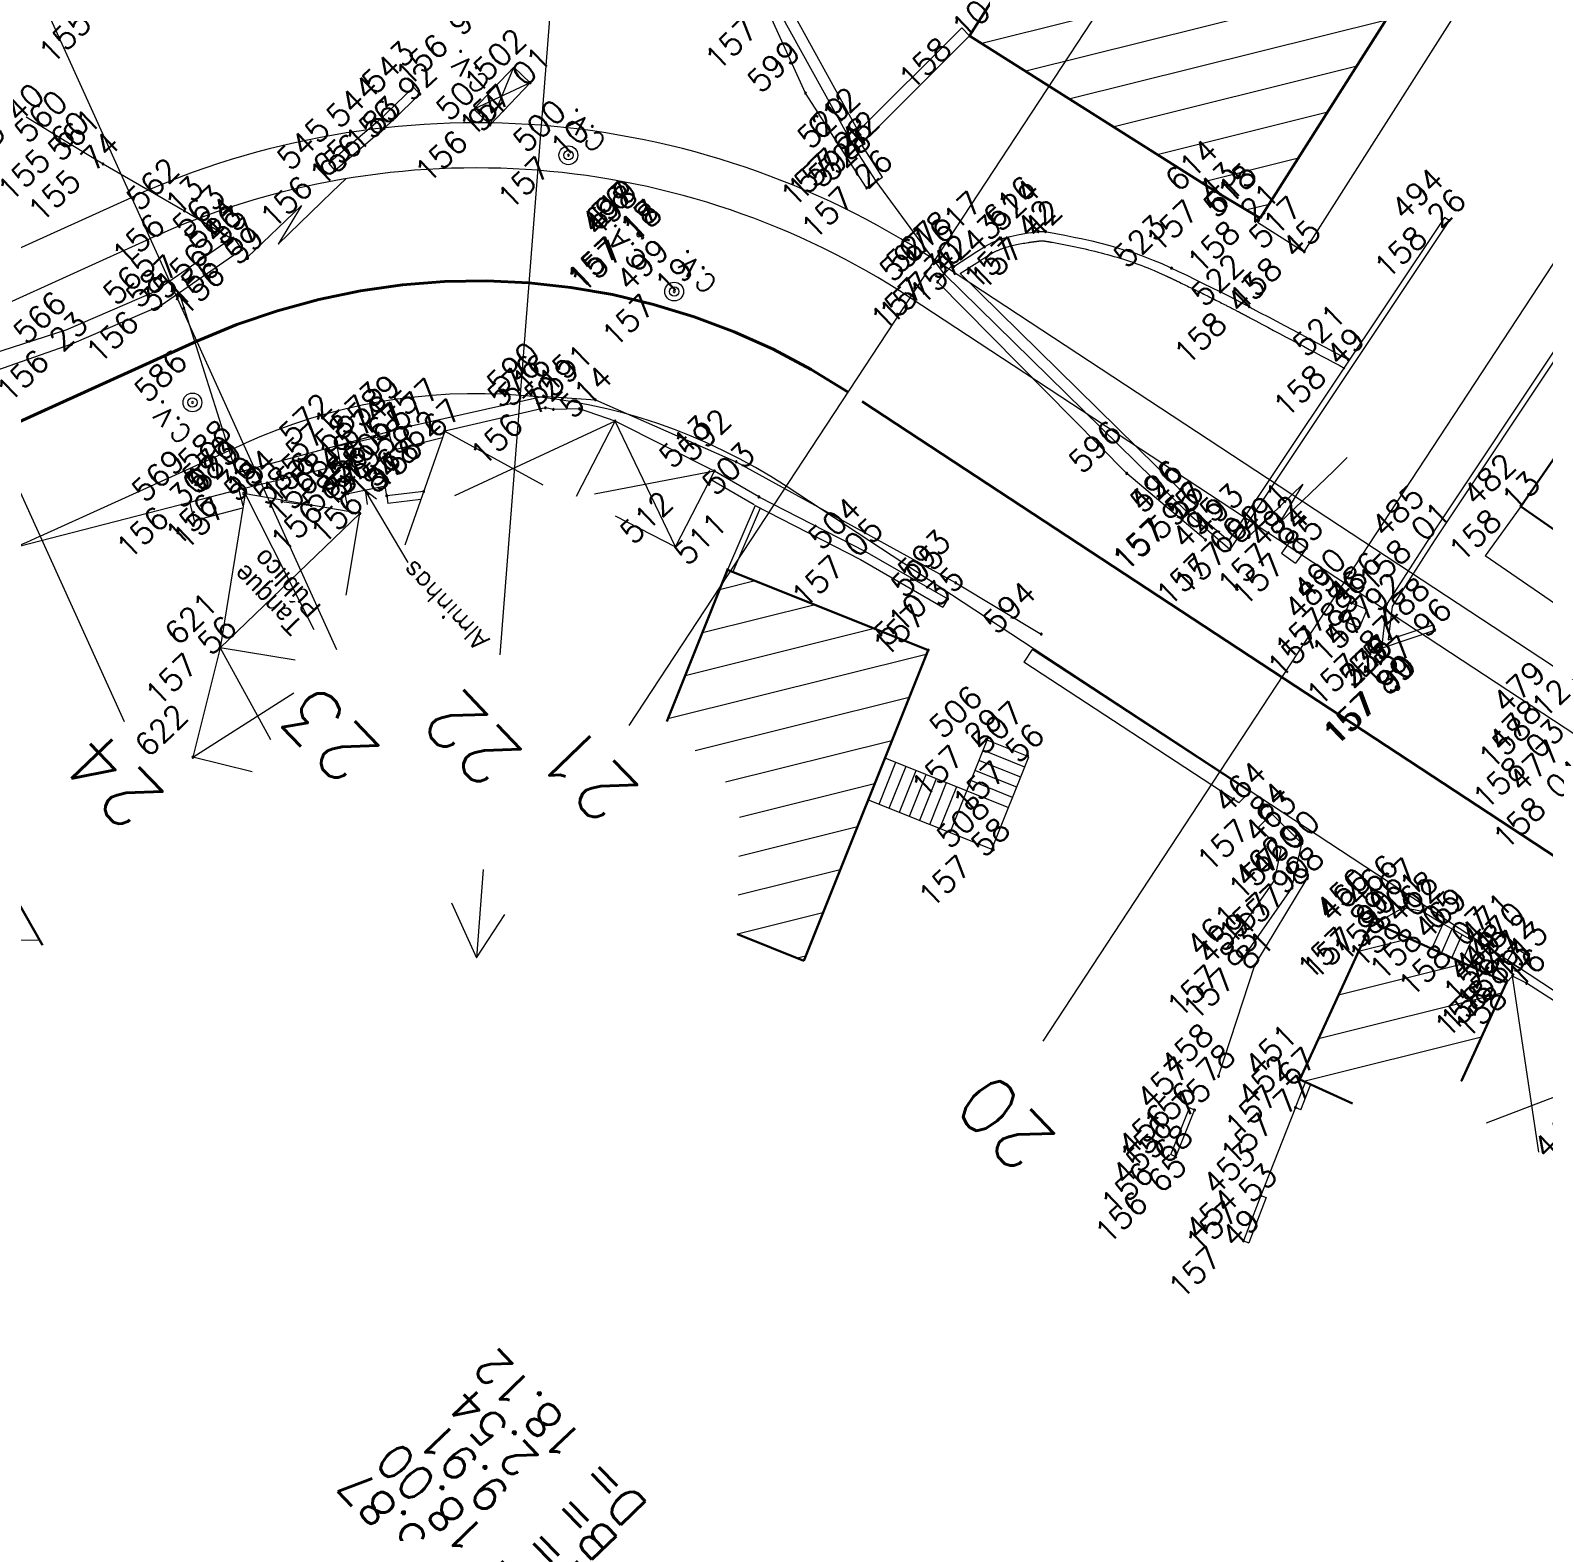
# Model space of a CAD drawing. Header units: millimetres. Extents: x -16 to 1007, y 828 to 1356.
# Drawn here: x 693.02 to 733.26, y 1197.67 to 1237.58 of the extents above; entities that cross this region are included whole.
import ezdxf
from ezdxf.enums import TextEntityAlignment as Align

# ---------------------------------------------------------------- set-up
doc = ezdxf.new("R2010")
doc.units = ezdxf.units.MM
doc.header["$LTSCALE"] = 4
for name, pattern in [('CONTINUOUS1', [0, 0, 0]), ('DASHED', [0.75, 0.5, -0.25]), ('DGN2', [8.182077, 4.091038, -4.091038]), ('DGN4', [16.364154, 8.182077, -4.091038, 0, -4.091038])]:
    doc.linetypes.add(name, pattern=pattern)
doc.layers.get('0').update_dxf_attribs({"linetype": 'CONTINUOUS1', "lineweight": 0})
for name, color, linetype, lineweight, true_color in [('1', 1, 'DASHED', 0, 0xff0000), ('20', 4, 'CONTINUOUS1', 0, 0x00ffff), ('53', 3, 'CONTINUOUS1', 0, 0x00ff00), ('55', 5, 'CONTINUOUS1', 0, 0x0000ff), ('56', 6, 'CONTINUOUS1', 0, 0xff00ff), ('6', 2, 'CONTINUOUS1', 0, 0xffff00), ('9', 1, 'CONTINUOUS1', 0, 0xff0000)]:
    doc.layers.add(name, color=color, linetype=linetype, lineweight=lineweight, true_color=true_color)
for name, color, linetype, lineweight in [('10', 7, 'CONTINUOUS1', 0), ('11', 7, 'CONTINUOUS1', 0), ('12', 7, 'CONTINUOUS1', 0), ('13', 7, 'CONTINUOUS1', 0), ('17', 7, 'CONTINUOUS1', 0), ('2', 7, 'CONTINUOUS1', 0), ('57', 7, 'CONTINUOUS1', 0), ('Level 1', 7, 'Continuous', 0)]:
    doc.layers.add(name, color=color, linetype=linetype, lineweight=lineweight)
doc.styles.get("Standard").update_dxf_attribs({"font": 'txt_____.ttf'})

# ---------------------------------------------------------------- blocks, each defined once
blk = doc.blocks.new('anonymous6')
at = {"layer": 'Level 1', "color": 7}
for s, p in [('D= 18.12', (2.818, 2.48)), ('B=  2.54', (2.099, 1.497)), ('T=  9.91', (1.253, 0.646)), ('R= 18.00', (0.229, -0.021)), ('A=135.87', (-0.781, -0.702)), ('AE6 ', (-2.356, -1.663))]:
    blk.add_text(s, height=0.9, rotation=134, dxfattribs=at).set_placement(p, align=Align.CENTER)
blk = doc.blocks.new('anonymous')
at = {"layer": '1', "color": 7, "linetype": 'Continuous'}
for points in [[(-51.095, 42.815), (-53.103, 46.446), (-54.147, 49.031), (-54.613, 51.007), (-52.483, 61.423)], [(-50.904, 42.983), (-48.058, 45.824)]]:
    blk.add_lwpolyline(points, dxfattribs=at)
at = {"layer": '1', "color": 7, "linetype": 'DGN2', "flags": 128}
for points in [[(-50.832, 42.96), (-52.832, 46.576), (-53.86, 49.122), (-54.306, 51.011), (-52.189, 61.363)], [(-51.116, 43.195), (-48.27, 46.037)], [(-48.491, 39.683), (-48.524, 39.715)], [(-42.041, 33.347), (-48.311, 39.506)]]:
    blk.add_lwpolyline(points, dxfattribs=at)
at = {"layer": '1', "color": 7, "flags": 128}
for points in [[(-48.058, 45.824), (-48.27, 46.037)], [(-50.904, 42.983), (-51.116, 43.195)], [(-51.095, 42.815), (-50.832, 42.96)], [(-48.734, 39.501), (-48.524, 39.715)], [(-42.251, 33.133), (-42.041, 33.347)]]:
    blk.add_lwpolyline(points, dxfattribs=at)
at = {"layer": '1', "color": 7, "linetype": 'DGN2'}
blk.add_open_spline([(-48.311, 39.506), (-48.121, 39.627), (-47.881, 39.781), (-47.628, 39.942), (-47.559, 39.987), (-47.54, 39.999), (-47.527, 40.007), (-47.522, 40.01), (-47.495, 40.027), (-47.473, 40.04), (-47.362, 40.102), (-47.267, 40.143), (-46.966, 40.249), (-46.743, 40.293), (-46.448, 40.338), (-46.389, 40.346), (-46.299, 40.358), (-46.268, 40.362), (-46.23, 40.367), (-46.219, 40.369), (-46.207, 40.371), (-46.202, 40.371), (-46.2, 40.371), (-46.199, 40.372), (-46.197, 40.372), (-46.195, 40.372), (-46.183, 40.374), (-46.172, 40.375), (-46.143, 40.377), (-46.126, 40.377), (-46.101, 40.375), (-46.093, 40.374), (-46.084, 40.373), (-46.083, 40.373), (-46.081, 40.372), (-46.081, 40.372), (-46.079, 40.372), (-46.074, 40.371), (-46.062, 40.369), (-45.991, 40.357), (-45.924, 40.345), (-45.39, 40.251), (-44.926, 40.153), (-44.022, 39.911), (-43.583, 39.766), (-43.05, 39.542), (-42.944, 39.495), (-42.826, 39.439), (-42.813, 39.433), (-42.787, 39.421), (-42.773, 39.414), (-42.732, 39.395), (-42.652, 39.356), (-42.571, 39.317), (-42.302, 39.188), (-42.088, 39.084), (-41.662, 38.874), (-41.45, 38.768), (-41.134, 38.606), (-41.028, 38.551), (-40.871, 38.469), (-40.819, 38.441), (-40.714, 38.385), (-40.661, 38.357), (-39.765, 37.881), (-38.922, 37.433), (-38.079, 36.984)], degree=3, knots=[0, 0, 0, 0, 0.059211, 0.074891, 0.078811, 0.080771, 0.080771, 0.082731, 0.082731, 0.090571, 0.090571, 0.121931, 0.121931, 0.18465, 0.18465, 0.20033, 0.20033, 0.20817, 0.20817, 0.21013, 0.21111, 0.211354, 0.211354, 0.211599, 0.211599, 0.212089, 0.212089, 0.216009, 0.216009, 0.223849, 0.223849, 0.227769, 0.227769, 0.228259, 0.228259, 0.228504, 0.228504, 0.228749, 0.229729, 0.231689, 0.247369, 0.247369, 0.372808, 0.372808, 0.498246, 0.498246, 0.529606, 0.529606, 0.533526, 0.533526, 0.537446, 0.537446, 0.545285, 0.560965, 0.560965, 0.623685, 0.623685, 0.686404, 0.686404, 0.717763, 0.717763, 0.733443, 0.733443, 0.749123, 0.749123, 1, 1, 1, 1], dxfattribs=at)
at = {"layer": '10', "color": 7, "linetype": 'CONTINUOUS1'}
for p, q in [((-60.81, 43.459), (-60.178, 44.991)), ((-59.744, 44.578), (-61.244, 43.872)), ((-50.797, 41.783), (-50.545, 41.956)), ((-48.91, 39.282), (-48.734, 39.501)), ((-40.611, 25.727), (-46.4, 29.51)), ((-40.899, 25.437), (-46.618, 29.175)), ((-48.579, 24.647), (-47.596, 27.102)), ((-46.484, 26.656), (-47.596, 27.102)), ((-50.309, 26.63), (-47.021, 25.314)), ((-46.7, 26.118), (-47.812, 26.563)), ((-46.592, 26.387), (-47.704, 26.832)), ((-47.467, 24.202), (-46.484, 26.656)), ((-50.463, 25.402), (-50.018, 26.514)), ((-50.194, 25.294), (-49.749, 26.406)), ((-49.925, 25.186), (-49.48, 26.298)), ((-49.656, 25.078), (-49.21, 26.19)), ((-46.807, 25.849), (-47.92, 26.294)), ((-49.386, 24.97), (-48.941, 26.083)), ((-49.117, 24.863), (-48.672, 25.975)), ((-48.848, 24.755), (-48.403, 25.867)), ((-46.915, 25.579), (-48.027, 26.025)), ((-50.755, 25.518), (-47.467, 24.202)), ((-35.771, 21.556), (-35.472, 22.22)), ((-35.516, 21.441), (-35.227, 22.081)), ((-35.242, 21.318), (-34.965, 21.932)), ((-34.969, 21.195), (-34.703, 21.784)), ((-39.397, 17.332), (-39.129, 18.012)), ((-39.257, 17.277), (-38.99, 17.957)), ((-39.257, 17.277), (-39.397, 17.332))]:
    blk.add_line(p, q, dxfattribs=at)
at = {"layer": '10', "color": 7, "linetype": 'CONTINUOUS1', "flags": 128}
for points in [[(-50.797, 41.783), (-52.421, 44.303), (-54.4, 48.646), (-54.9, 50.805)], [(-73.14, 43.669), (-71.945, 42.933), (-71.101, 42.417), (-68.936, 41.171), (-67.708, 40.454)], [(-48.734, 39.501), (-50.545, 41.956)], [(-41.789, 32.423), (-43.877, 34.187), (-48.91, 39.282)], [(-69.075, 38.99), (-67.564, 34.21), (-63.063, 35.417), (-59.389, 36.244), (-58.009, 36.15), (-54.262, 34.502), (-48.428, 31.286), (-46.153, 29.921)], [(-67.487, 33.768), (-64.78, 34.418), (-64.876, 34.917), (-63.494, 35.225), (-63.379, 34.821), (-62.072, 35.143)], [(-63.554, 33.594), (-63.597, 33.854), (-64.662, 33.632)], [(-74.472, 31.967), (-68.793, 33.423)], [(-41.44, 18.166), (-40.478, 21.12), (-39.083, 23.423)], [(-37.242, 22.246), (-36.526, 22.653), (-36.026, 22.559), (-35.472, 22.22), (-34.703, 21.784)], [(-39.397, 17.332), (-40.319, 14.994)]]:
    blk.add_lwpolyline(points, dxfattribs=at)
at = {"layer": '11', "color": 7, "flags": 128}
for points in [[(-67.264, 39.928), (-65.826, 41.317), (-66.444, 40.288), (-65.005, 41.678), (-64.645, 42.025)], [(-40.637, 32.514), (-39.198, 33.904), (-39.816, 32.875), (-38.378, 34.264), (-38.018, 34.612)]]:
    blk.add_lwpolyline(points, dxfattribs=at)
for points in [[(-67.291, 39.901, 0.075, 0.0000075, 1), (-67.237, 39.954, 0.075, 0.0000075, 1), (-67.291, 39.901, 0.075, 0.0000075, 1)], [(-40.664, 32.488, 0.075, 0.0000075, 1), (-40.61, 32.54, 0.075, 0.0000075, 1), (-40.664, 32.488, 0.075, 0.0000075, 1)]]:
    blk.add_lwpolyline(points, format="xyseb", dxfattribs=at)
at = {"layer": '17', "color": 7, "flags": 128}
blk.add_lwpolyline([(-56.785, 40.449, 0.075, 0.0000075, 1), (-56.731, 40.501, 0.075, 0.0000075, 1), (-56.785, 40.449, 0.075, 0.0000075, 1)], format="xyseb", dxfattribs=at)
at = {"layer": '2', "color": 7}
for p, q in [((-53.789, 33.352), (-54.97, 34.04)), ((-67.32, 33.648), (-65.496, 30.044)), ((-64.567, 33.177), (-64.662, 33.632)), ((-62.99, 31.826), (-64.129, 33.743)), ((-64.129, 33.743), (-63.83, 33.512)), ((-64.129, 33.743), (-64.079, 33.368)), ((-64.27, 33.129), (-67.986, 29.552)), ((-64.64, 30.953), (-64.27, 33.129)), ((-65.993, 29.228), (-67.986, 29.552)), ((-67.986, 29.552), (-66.645, 27.121)), ((-68.709, 26.649), (-66.026, 28.36)), ((-40.611, 25.727), (-40.899, 25.437))]:
    blk.add_line(p, q, dxfattribs=at)
at = {"layer": '2', "color": 7, "flags": 128}
for points in [[(-61.244, 43.872), (-60.178, 44.991)], [(-59.744, 44.578), (-60.178, 44.991)], [(-62.845, 44.457), (-63.788, 43.554), (-65.093, 42.435)], [(-62.673, 44.276), (-63.62, 43.369), (-64.931, 42.245)], [(-62.673, 44.276), (-62.845, 44.457)], [(-60.81, 43.459), (-59.744, 44.578)], [(-60.81, 43.459), (-61.244, 43.872)], [(-28.615, 43.307), (-35.835, 32.478), (-36.973, 30.703), (-37.111, 29.55), (-35.686, 30.026)], [(-28.491, 43.224), (-35.71, 32.396), (-36.828, 30.651), (-36.934, 29.768), (-35.734, 30.169)], [(-51.095, 42.815), (-50.926, 42.923)], [(-50.545, 41.956), (-51.095, 42.815)], [(-50.376, 42.064), (-50.926, 42.923)], [(-64.931, 42.245), (-65.093, 42.435)], [(-50.545, 41.956), (-50.376, 42.064)], [(-35.307, 40.911), (-41.142, 32.173), (-42.278, 33.145)], [(-35.431, 40.994), (-41.173, 32.397), (-42.181, 33.259)], [(-35.307, 40.911), (-35.431, 40.994)], [(-67.632, 40.469), (-69.751, 39.01), (-72.086, 37.997), (-75.753, 36.817)], [(-67.405, 40.14), (-67.632, 40.469)], [(-67.405, 40.14), (-69.556, 38.659), (-71.94, 37.624), (-75.579, 36.348)], [(-53.663, 33.567), (-54.844, 34.255)], [(-68.793, 33.423), (-67.487, 33.768)], [(-68.665, 32.94), (-68.793, 33.423)], [(-67.372, 33.331), (-67.478, 33.734)], [(-62.573, 33.708), (-63.554, 33.594)], [(-63.554, 33.594), (-63.531, 33.395)], [(-62.646, 33.498), (-63.531, 33.395)], [(-53.663, 33.567), (-50.841, 32.122), (-48.642, 30.854)], [(-68.665, 32.94), (-67.38, 33.28)], [(-53.777, 33.345), (-50.961, 31.903), (-48.767, 30.638)], [(-42.278, 33.145), (-42.181, 33.259)], [(-39.475, 32.479), (-39.767, 32.073)], [(-39.475, 32.479), (-39.099, 32.208)], [(-39.099, 32.208), (-39.391, 31.802)], [(-39.767, 32.073), (-39.391, 31.802)], [(-48.642, 30.854), (-48.767, 30.638)], [(-38.152, 30.289), (-37.951, 30.767)], [(-37.951, 30.767), (-37.49, 30.573)], [(-38.152, 30.289), (-37.691, 30.095)], [(-37.691, 30.095), (-37.49, 30.573)], [(-35.686, 30.026), (-35.734, 30.169)], [(-40.823, 21.265), (-39.488, 23.167), (-39.228, 24.356), (-40.022, 25.143)], [(-40.022, 25.143), (-40.374, 24.788)], [(-41.233, 21.553), (-39.955, 23.373), (-39.775, 24.194), (-40.374, 24.788)], [(-33.553, 21.578), (-33.764, 21.238)], [(-33.196, 21.356), (-33.553, 21.578)], [(-33.196, 21.356), (-33.407, 21.016)], [(-33.407, 21.016), (-33.764, 21.238)], [(-42.711, 16.084), (-42.217, 17.324)], [(-42.078, 17.269), (-42.217, 17.324)], [(-42.572, 16.028), (-42.078, 17.269)], [(-42.572, 16.028), (-42.711, 16.084)], [(-40.319, 14.994), (-40.779, 13.793)], [(-40.178, 14.941), (-40.639, 13.739)], [(-40.319, 14.994), (-40.178, 14.941)], [(-40.779, 13.793), (-40.639, 13.739)]]:
    blk.add_lwpolyline(points, dxfattribs=at)
at = {"layer": '2', "color": 7}
for points in [[(-48.479, 39.695), (-48.274, 39.826), (-48.068, 39.958), (-47.863, 40.089), (-47.664, 40.216), (-47.657, 40.22), (-47.444, 40.335), (-47.217, 40.424), (-46.98, 40.492), (-46.738, 40.543), (-46.493, 40.583), (-46.249, 40.617), (-46.231, 40.619), (-46.039, 40.619), (-46.006, 40.613), (-45.766, 40.569), (-45.526, 40.524), (-45.286, 40.475), (-45.047, 40.424), (-44.808, 40.37), (-44.571, 40.311), (-44.334, 40.249), (-44.099, 40.182), (-43.866, 40.111), (-43.634, 40.034), (-43.403, 39.952), (-43.175, 39.864), (-42.949, 39.769), (-42.726, 39.668), (-42.689, 39.651), (-42.504, 39.563), (-42.284, 39.457), (-42.064, 39.35), (-41.845, 39.243), (-41.627, 39.135), (-41.409, 39.027), (-41.192, 38.917), (-40.976, 38.805), (-40.76, 38.693), (-40.63, 38.624), (-40.545, 38.579), (-40.33, 38.464), (-40.114, 38.35), (-39.899, 38.235), (-39.684, 38.121), (-39.469, 38.006), (-39.253, 37.892), (-39.038, 37.777), (-38.823, 37.663), (-38.608, 37.549), (-38.392, 37.434), (-38.177, 37.32), (-37.962, 37.205), (-37.962, 37.205), (-37.962, 37.205)], [(-42.251, 33.133), (-48.734, 39.501)], [(-64.27, 33.129), (-67.32, 33.648)], [(-66.346, 33.441), (-65.563, 33.34)]]:
    blk.add_lwpolyline(points, dxfattribs=at)
at = {"layer": '20', "color": 1, "linetype": 'Continuous', "lineweight": 13, "true_color": 0xff0000}
for p, q in [((-73.937, 49.45), (-64.891, 29.508)), ((-59.047, 48.608), (-60.546, 29.367)), ((-57.112, 27.493), (-43.845, 47.683)), ((-79.392, 47.105), (-70.542, 27.594)), ((-46.107, 19.102), (-31.981, 40.601)), ((-60.99, 23.665), (-61.174, 21.312)), ((-61.839, 22.778), (-61.174, 21.312)), ((-61.174, 21.312), (-60.418, 22.462))]:
    blk.add_line(p, q, dxfattribs=at)
at = {"layer": '20', "color": 1, "lineweight": 13, "true_color": 0xff0000}
for p, q in [((-75.751, 39.077), (-70.344, 41.529)), ((-75.255, 37.984), (-69.849, 40.436)), ((-21.254, 21.645), (-48.983, 39.865)), ((-21.913, 20.642), (-49.642, 38.862)), ((-72.776, 32.52), (-67.37, 34.972)), ((-25.208, 15.627), (-52.936, 33.848))]:
    blk.add_line(p, q, dxfattribs=at)
at = {"layer": '20', "color": 1, "linetype": 'DGN4', "lineweight": 40, "true_color": 0xff0000}
for p, q in [((-74.016, 35.252), (-68.609, 37.704)), ((-23.56, 18.135), (-51.289, 36.355))]:
    blk.add_line(p, q, dxfattribs=at)
at = {"layer": '20', "color": 1, "lineweight": 13, "true_color": 0xff0000}
for centre, major_axis, start_param, end_param in [((-61.174, 21.312), (15.969, 15.421), 0.221507, 1.2287), ((-61.174, 21.312), (15.106, 14.588), 0.221507, 1.2287), ((-61.174, 21.312), (10.79, 10.42), 0.221507, 1.2287), ((-83.517, 56.198), (18.703, 18.061), 3.434432, 4.370292)]:
    blk.add_ellipse(centre, major_axis=major_axis, ratio=1, start_param=start_param, end_param=end_param, dxfattribs=at)
at = {"layer": '20', "color": 1, "linetype": 'DGN4', "lineweight": 40, "true_color": 0xff0000}
blk.add_ellipse((-61.174, 21.312), major_axis=(-7.436, 16.392), ratio=1, start_param=5.275993, end_param=6.283185, dxfattribs=at)
at = {"layer": '6', "color": 7, "linetype": 'CONTINUOUS1', "lineweight": 30}
for p, q in [((-44.433, 51.56), (-48.058, 45.824)), ((-40.336, 40.975), (-34.464, 50.232)), ((-33.4, 33.316), (-27.452, 41.949)), ((-26.448, 28.453), (-33.4, 33.316)), ((-56.109, 27.594), (-54.493, 31.63)), ((-49.162, 29.496), (-54.493, 31.63)), ((-52.468, 21.238), (-49.162, 29.496)), ((-72.709, 21.651), (-73.933, 23.785)), ((-37.355, 22.271), (-39.277, 18.079)), ((-33.783, 20.66), (-37.355, 22.271)), ((-54.227, 21.942), (-52.468, 21.238)), ((-33.793, 20.638), (-34.982, 18.044)), ((-37.882, 17.44), (-39.277, 18.079))]:
    blk.add_line(p, q, dxfattribs=at)
at = {"layer": '6', "color": 7, "linetype": 'CONTINUOUS1'}
for p, q in [((-39.16, 40.084), (-33.222, 49.444)), ((-35.448, 48.685), (-47.735, 45.622)), ((-36.229, 47.46), (-46.561, 44.884)), ((-37.009, 46.235), (-45.386, 44.146)), ((-37.789, 45.01), (-44.212, 43.408)), ((-38.569, 43.785), (-43.037, 42.671)), ((-39.349, 42.56), (-41.862, 41.933)), ((-40.129, 41.335), (-40.688, 41.195)), ((-40.402, 40.872), (-40.336, 40.975)), ((-40.402, 40.872), (-39.16, 40.084)), ((-59.127, 35.894), (-59.338, 35.938)), ((-58.428, 35.907), (-59.127, 35.894)), ((-57.487, 35.582), (-58.428, 35.907)), ((-57.487, 35.582), (-61.757, 33.597)), ((-58.511, 33.59), (-57.487, 35.582)), ((-55.881, 32.238), (-57.487, 35.582)), ((-54.844, 34.255), (-57.487, 35.582)), ((-62.012, 35.316), (-59.403, 33.884)), ((-54.844, 34.255), (-58.035, 33.637)), ((-55.881, 32.238), (-54.844, 34.255)), ((-57.48, 33.06), (-55.881, 32.238)), ((-53.762, 33.337), (-54.493, 31.63)), ((-53.628, 33.268), (-54.355, 31.571)), ((-33.4, 33.316), (-34.351, 31.998)), ((-27.284, 27.135), (-34.351, 31.998)), ((-53.757, 31.335), (-54.706, 31.098)), ((-52.17, 30.7), (-55.164, 29.953)), ((-50.584, 30.065), (-55.623, 28.809)), ((-49.21, 29.377), (-56.081, 27.664)), ((-46.4, 29.51), (-46.618, 29.175)), ((-49.668, 28.232), (-55.356, 26.814)), ((-50.126, 27.087), (-54.554, 25.983)), ((-67.131, 26.256), (-68.709, 26.649)), ((-50.585, 25.942), (-54.177, 25.047)), ((-51.043, 24.797), (-54.194, 24.012)), ((-51.501, 23.652), (-54.21, 22.977)), ((-51.96, 22.508), (-54.227, 21.942)), ((-72.779, 21.773), (-77.304, 21.852)), ((-36.371, 21.82), (-37.716, 21.484)), ((-52.418, 21.363), (-52.641, 21.307)), ((-34.915, 21.152), (-38.249, 20.321)), ((-33.625, 20.823), (-33.783, 20.66)), ((-33.254, 20.639), (-33.625, 20.823)), ((-32.923, 16.152), (-33.625, 20.823)), ((-30.023, 18.571), (-33.254, 20.639)), ((-33.915, 20.371), (-38.783, 19.157)), ((-34.449, 19.207), (-39.17, 18.03)), ((-30.023, 18.571), (-34.326, 16.916))]:
    blk.add_line(p, q, dxfattribs=at)
at = {"layer": '6', "color": 7, "linetype": 'Continuous', "lineweight": 0}
blk.add_line((-33.379, 33.302), (-33.357, 33.38), dxfattribs=at)
at = {"layer": '6', "color": 7, "linetype": 'CONTINUOUS1', "lineweight": 30}
blk.add_lwpolyline([(-48.058, 45.824), (-41.386, 41.607), (-40.336, 40.975)], dxfattribs=at)
at = {"layer": '6', "color": 7, "linetype": 'CONTINUOUS1', "flags": 128}
for points in [[(-59.338, 35.938), (-62.012, 35.316), (-63.072, 32.28)], [(-67.32, 33.648), (-67.986, 29.552), (-68.709, 26.649)]]:
    blk.add_lwpolyline(points, dxfattribs=at)
at = {"layer": '6', "color": 7, "linetype": 'CONTINUOUS1'}
for p in [(-54.227, 21.942), (-34.982, 18.044)]:
    blk.add_point(p, dxfattribs=at)
at = {"layer": '9', "color": 7}
for centre, radius in [((-58.727, 42.648), 0.25), ((-58.727, 42.648), 0.125), ((-55.914, 39.025), 0.25), ((-55.914, 39.025), 0.125), ((-68.723, 36.078), 0.25), ((-68.723, 36.078), 0.125)]:
    blk.add_circle(centre, radius, dxfattribs=at)
at = {"color": 7, "linetype": 'Continuous', "lineweight": 0}
blk.add_blockref('anonymous6', (-61.445, 6.402), dxfattribs=at)
at = {"layer": '10', "color": 7, "linetype": 'CONTINUOUS1'}
blk.add_text('Alminhas', height=0.5, rotation=134, dxfattribs=at).set_placement((-61.157, 29.443), align=Align.TOP_LEFT)
at = {"layer": '10', "color": 7, "linetype": 'CONTINUOUS1', "insert": (-66.109, 29.842), "char_height": 0.5, "width": 5.00637, "attachment_point": 1, "rotation": 134, "line_spacing_factor": 0.8}
blk.add_mtext('\\ftxt|b0|i0|c0|p0;Tanque\\PPúblico', dxfattribs=at)
at = {"layer": '12', "color": 7}
for p in [(-61.212, 45.05), (-58.128, 43.488), (-55.177, 39.727), (-69.138, 35.73)]:
    blk.add_text('C.V.', height=0.5, rotation=134, dxfattribs=at).set_placement(p, align=Align.CENTER)
at = {"layer": '12', "color": 7, "insert": (-57.04, 40.386), "char_height": 0.5, "width": 1.83621, "attachment_point": 8, "rotation": 134, "line_spacing_factor": 0.8}
blk.add_mtext('\\fArial|b0|i0|c0|p0;C.A.', dxfattribs=at)
at = {"layer": '20', "color": 1, "linetype": 'Continuous', "lineweight": 13, "true_color": 0xff0000}
for s, p in [('23', (-64.727, 25.779)), ('22', (-60.945, 25.681)), ('24', (-70.467, 24.551)), ('21', (-57.846, 24.732)), ('20', (-46.762, 15.467))]:
    blk.add_text(s, height=1.5, rotation=134, dxfattribs=at).set_placement(p, align=Align.TOP_LEFT)

msp = doc.modelspace()

# ---------------------------------------------------------------- linework, layer by layer
at = {"layer": '13', "linetype": 'Continuous', "lineweight": 0}
for points in [[(717.977, 1237.419, 1), (718.013, 1237.454, 1), (717.977, 1237.419, 1)], [(706.292, 1236.173, 1), (706.328, 1236.208, 1), (706.292, 1236.173, 1)], [(703.363, 1235.871, 1), (703.399, 1235.906, 1), (703.363, 1235.871, 1)], [(702.416, 1234.964, 1), (702.452, 1234.999, 1), (702.416, 1234.964, 1)], [(705.226, 1235.054, 1), (705.262, 1235.088, 1), (705.226, 1235.054, 1)], [(715.131, 1234.578, 1), (715.167, 1234.613, 1), (715.131, 1234.578, 1)], [(694.09, 1234.528, 1), (694.126, 1234.563, 1), (694.09, 1234.528, 1)], [(707.309, 1234.244, 1), (707.345, 1234.278, 1), (707.309, 1234.244, 1)], [(714.941, 1234.41, 1), (714.977, 1234.445, 1), (714.941, 1234.41, 1)], [(694.935, 1234.012, 1), (694.971, 1234.046, 1), (694.935, 1234.012, 1)], [(701.105, 1233.84, 1), (701.141, 1233.875, 1), (701.105, 1233.84, 1)], [(715.491, 1233.551, 1), (715.527, 1233.585, 1), (715.491, 1233.551, 1)], [(724.65, 1233.202, 1), (724.685, 1233.237, 1), (724.65, 1233.202, 1)], [(697.099, 1232.766, 1), (697.135, 1232.801, 1), (697.099, 1232.766, 1)], [(725.684, 1232.579, 1), (725.72, 1232.614, 1), (725.684, 1232.579, 1)], [(709.187, 1232.141, 1), (709.223, 1232.176, 1), (709.187, 1232.141, 1)], [(709.21, 1232.148, 1), (709.246, 1232.183, 1), (709.21, 1232.148, 1)], [(719.804, 1232.215, 1), (719.84, 1232.249, 1), (719.804, 1232.215, 1)], [(719.997, 1232.214, 1), (720.033, 1232.249, 1), (719.997, 1232.214, 1)], [(730.729, 1232.506, 1), (730.765, 1232.54, 1), (730.729, 1232.506, 1)], [(698.328, 1232.05, 1), (698.364, 1232.084, 1), (698.328, 1232.05, 1)], [(698.63, 1231.735, 1), (698.666, 1231.77, 1), (698.63, 1231.735, 1)], [(709.277, 1232.07, 1), (709.313, 1232.105, 1), (709.277, 1232.07, 1)], [(718.372, 1231.811, 1), (718.408, 1231.846, 1), (718.372, 1231.811, 1)], [(698.771, 1231.523, 1), (698.807, 1231.557, 1), (698.771, 1231.523, 1)], [(726.875, 1231.679, 1), (726.911, 1231.714, 1), (726.875, 1231.679, 1)], [(717.302, 1231.096, 1), (717.338, 1231.131, 1), (717.302, 1231.096, 1)], [(717.557, 1231.29, 1), (717.592, 1231.325, 1), (717.557, 1231.29, 1)], [(710.122, 1230.62, 1), (710.158, 1230.655, 1), (710.122, 1230.62, 1)], [(696.479, 1230.254, 1), (696.515, 1230.289, 1), (696.479, 1230.254, 1)], [(725.406, 1230.219, 1), (725.442, 1230.254, 1), (725.406, 1230.219, 1)], [(694.096, 1229.219, 1), (694.132, 1229.254, 1), (694.096, 1229.219, 1)], [(728.044, 1228.817, 1), (728.08, 1228.852, 1), (728.044, 1228.817, 1)], [(706.698, 1227.533, 1), (706.734, 1227.568, 1), (706.698, 1227.533, 1)], [(704.024, 1226.911, 1), (704.06, 1226.945, 1), (704.024, 1226.911, 1)], [(701.16, 1226.512, 1), (701.196, 1226.547, 1), (701.16, 1226.512, 1)], [(702.541, 1226.82, 1), (702.577, 1226.854, 1), (702.541, 1226.82, 1)], [(703.453, 1226.612, 1), (703.489, 1226.647, 1), (703.453, 1226.612, 1)], [(702.656, 1226.417, 1), (702.692, 1226.451, 1), (702.656, 1226.417, 1)], [(701.256, 1226.013, 1), (701.292, 1226.047, 1), (701.256, 1226.013, 1)], [(698.548, 1225.363, 1), (698.584, 1225.398, 1), (698.548, 1225.363, 1)], [(702.439, 1225.45, 1), (702.475, 1225.484, 1), (702.439, 1225.45, 1)], [(697.242, 1225.018, 1), (697.278, 1225.053, 1), (697.242, 1225.018, 1)], [(698.714, 1225.233, 1), (698.75, 1225.268, 1), (698.714, 1225.233, 1)], [(701.374, 1225.227, 1), (701.41, 1225.262, 1), (701.374, 1225.227, 1)], [(732.635, 1224.911, 1), (732.671, 1224.946, 1), (732.635, 1224.911, 1)], [(723.757, 1224.74, 1), (723.793, 1224.775, 1), (723.757, 1224.74, 1)], [(723.785, 1224.728, 1), (723.821, 1224.763, 1), (723.785, 1224.728, 1)], [(725.399, 1224.109, 1), (725.435, 1224.144, 1), (725.399, 1224.109, 1)], [(726.56, 1224.074, 1), (726.596, 1224.109, 1), (726.56, 1224.074, 1)], [(715.194, 1223.717, 1), (715.23, 1223.752, 1), (715.194, 1223.717, 1)], [(724.894, 1223.768, 1), (724.93, 1223.803, 1), (724.894, 1223.768, 1)], [(726.937, 1223.803, 1), (726.973, 1223.838, 1), (726.937, 1223.803, 1)], [(730.2, 1224.073, 1), (730.236, 1224.108, 1), (730.2, 1224.073, 1)], [(717.394, 1222.449, 1), (717.429, 1222.484, 1), (717.394, 1222.449, 1)], [(728.085, 1222.362, 1), (728.121, 1222.397, 1), (728.085, 1222.362, 1)], [(729.063, 1222.298, 1), (729.099, 1222.333, 1), (729.063, 1222.298, 1)], [(727.884, 1221.884, 1), (727.92, 1221.919, 1), (727.884, 1221.884, 1)], [(730.349, 1221.622, 1), (730.385, 1221.656, 1), (730.349, 1221.622, 1)], [(698.049, 1221.147, 1), (698.085, 1221.181, 1), (698.049, 1221.147, 1)], [(728.925, 1221.146, 1), (728.961, 1221.18, 1), (728.925, 1221.146, 1)], [(729.346, 1220.089, 1), (729.382, 1220.124, 1), (729.346, 1220.089, 1)], [(729.354, 1220.085, 1), (729.39, 1220.119, 1), (729.354, 1220.085, 1)], [(729.36, 1220.092, 1), (729.396, 1220.126, 1), (729.36, 1220.092, 1)], [(718.417, 1218.706, 1), (718.453, 1218.74, 1), (718.417, 1218.706, 1)], [(719.52, 1218.284, 1), (719.556, 1218.319, 1), (719.52, 1218.284, 1)], [(726.014, 1216.738, 1), (726.05, 1216.773, 1), (726.014, 1216.738, 1)], [(718.607, 1215.782, 1), (718.643, 1215.816, 1), (718.607, 1215.782, 1)], [(726.808, 1215.951, 1), (726.844, 1215.986, 1), (726.808, 1215.951, 1)], [(726.952, 1215.018, 1), (726.988, 1215.053, 1), (726.952, 1215.018, 1)], [(726.548, 1214.763, 1), (726.584, 1214.797, 1), (726.548, 1214.763, 1)], [(729.51, 1214.248, 1), (729.546, 1214.283, 1), (729.51, 1214.248, 1)], [(730.01, 1214.154, 1), (730.046, 1214.189, 1), (730.01, 1214.154, 1)], [(728.68, 1213.866, 1), (728.716, 1213.901, 1), (728.68, 1213.866, 1)], [(728.794, 1213.841, 1), (728.83, 1213.876, 1), (728.794, 1213.841, 1)], [(730.563, 1213.815, 1), (730.599, 1213.85, 1), (730.563, 1213.815, 1)], [(731.332, 1213.379, 1), (731.368, 1213.414, 1), (731.332, 1213.379, 1)], [(725.212, 1212.861, 1), (725.248, 1212.895, 1), (725.212, 1212.861, 1)], [(732.483, 1213.173, 1), (732.518, 1213.208, 1), (732.483, 1213.173, 1)], [(732.84, 1212.952, 1), (732.876, 1212.986, 1), (732.84, 1212.952, 1)], [(725.557, 1212.715, 1), (725.593, 1212.75, 1), (725.557, 1212.715, 1)], [(732.41, 1212.418, 1), (732.446, 1212.453, 1), (732.41, 1212.418, 1)], [(732.253, 1212.255, 1), (732.289, 1212.29, 1), (732.253, 1212.255, 1)], [(732.782, 1212.234, 1), (732.818, 1212.269, 1), (732.782, 1212.234, 1)], [(724.596, 1209.761, 1), (724.632, 1209.796, 1), (724.596, 1209.761, 1)], [(726.758, 1209.674, 1), (726.794, 1209.709, 1), (726.758, 1209.674, 1)], [(723.958, 1208.864, 1), (723.994, 1208.899, 1), (723.958, 1208.864, 1)], [(726.639, 1208.927, 1), (726.675, 1208.962, 1), (726.639, 1208.927, 1)], [(723.464, 1207.623, 1), (723.5, 1207.658, 1), (723.464, 1207.623, 1)], [(723.305, 1206.847, 1), (723.341, 1206.881, 1), (723.305, 1206.847, 1)], [(725.717, 1206.59, 1), (725.753, 1206.624, 1), (725.717, 1206.59, 1)], [(725.256, 1205.388, 1), (725.292, 1205.423, 1), (725.256, 1205.388, 1)]]:
    msp.add_lwpolyline(points, format="xyb", dxfattribs=at)
at = {"layer": '53', "linetype": 'Continuous', "lineweight": 0}
for points in [[(709.16, 1232.115, 1), (709.25, 1232.202, 1), (709.16, 1232.115, 1)], [(729.327, 1220.059, 1), (729.416, 1220.145, 1), (729.327, 1220.059, 1)], [(729.354, 1220.085, 1), (729.39, 1220.119, 1), (729.354, 1220.085, 1)], [(729.36, 1220.092, 1), (729.396, 1220.126, 1), (729.36, 1220.092, 1)]]:
    msp.add_lwpolyline(points, format="xyb", dxfattribs=at)
at = {"layer": '55', "linetype": 'Continuous', "lineweight": 0}
for points in [[(707.309, 1234.244, 1), (707.345, 1234.278, 1), (707.309, 1234.244, 1)], [(709.187, 1232.141, 1), (709.223, 1232.176, 1), (709.187, 1232.141, 1)], [(730.729, 1232.506, 1), (730.765, 1232.54, 1), (730.729, 1232.506, 1)], [(709.277, 1232.07, 1), (709.313, 1232.105, 1), (709.277, 1232.07, 1)], [(710.122, 1230.62, 1), (710.158, 1230.655, 1), (710.122, 1230.62, 1)], [(732.635, 1224.911, 1), (732.671, 1224.946, 1), (732.635, 1224.911, 1)], [(723.757, 1224.74, 1), (723.793, 1224.775, 1), (723.757, 1224.74, 1)], [(725.399, 1224.109, 1), (725.435, 1224.144, 1), (725.399, 1224.109, 1)], [(726.56, 1224.074, 1), (726.596, 1224.109, 1), (726.56, 1224.074, 1)], [(724.894, 1223.768, 1), (724.93, 1223.803, 1), (724.894, 1223.768, 1)], [(726.937, 1223.803, 1), (726.973, 1223.838, 1), (726.937, 1223.803, 1)], [(730.2, 1224.073, 1), (730.236, 1224.108, 1), (730.2, 1224.073, 1)], [(728.085, 1222.362, 1), (728.121, 1222.397, 1), (728.085, 1222.362, 1)], [(729.063, 1222.298, 1), (729.099, 1222.333, 1), (729.063, 1222.298, 1)], [(727.884, 1221.884, 1), (727.92, 1221.919, 1), (727.884, 1221.884, 1)], [(730.349, 1221.622, 1), (730.385, 1221.656, 1), (730.349, 1221.622, 1)], [(728.925, 1221.146, 1), (728.961, 1221.18, 1), (728.925, 1221.146, 1)], [(726.014, 1216.738, 1), (726.05, 1216.773, 1), (726.014, 1216.738, 1)], [(726.808, 1215.951, 1), (726.844, 1215.986, 1), (726.808, 1215.951, 1)], [(726.952, 1215.018, 1), (726.988, 1215.053, 1), (726.952, 1215.018, 1)], [(726.548, 1214.763, 1), (726.584, 1214.797, 1), (726.548, 1214.763, 1)], [(729.51, 1214.248, 1), (729.546, 1214.283, 1), (729.51, 1214.248, 1)], [(730.01, 1214.154, 1), (730.046, 1214.189, 1), (730.01, 1214.154, 1)], [(728.68, 1213.866, 1), (728.716, 1213.901, 1), (728.68, 1213.866, 1)], [(728.794, 1213.841, 1), (728.83, 1213.876, 1), (728.794, 1213.841, 1)], [(730.563, 1213.815, 1), (730.599, 1213.85, 1), (730.563, 1213.815, 1)], [(731.332, 1213.379, 1), (731.368, 1213.414, 1), (731.332, 1213.379, 1)], [(725.212, 1212.861, 1), (725.248, 1212.895, 1), (725.212, 1212.861, 1)], [(732.483, 1213.173, 1), (732.518, 1213.208, 1), (732.483, 1213.173, 1)], [(732.84, 1212.952, 1), (732.876, 1212.986, 1), (732.84, 1212.952, 1)], [(725.557, 1212.715, 1), (725.593, 1212.75, 1), (725.557, 1212.715, 1)], [(732.41, 1212.418, 1), (732.446, 1212.453, 1), (732.41, 1212.418, 1)], [(732.253, 1212.255, 1), (732.289, 1212.29, 1), (732.253, 1212.255, 1)], [(732.782, 1212.234, 1), (732.818, 1212.269, 1), (732.782, 1212.234, 1)], [(724.596, 1209.761, 1), (724.632, 1209.796, 1), (724.596, 1209.761, 1)], [(726.758, 1209.674, 1), (726.794, 1209.709, 1), (726.758, 1209.674, 1)], [(723.958, 1208.864, 1), (723.994, 1208.899, 1), (723.958, 1208.864, 1)], [(726.639, 1208.927, 1), (726.675, 1208.962, 1), (726.639, 1208.927, 1)], [(723.464, 1207.623, 1), (723.5, 1207.658, 1), (723.464, 1207.623, 1)], [(723.305, 1206.847, 1), (723.341, 1206.881, 1), (723.305, 1206.847, 1)], [(725.717, 1206.59, 1), (725.753, 1206.624, 1), (725.717, 1206.59, 1)], [(725.256, 1205.388, 1), (725.292, 1205.423, 1), (725.256, 1205.388, 1)]]:
    msp.add_lwpolyline(points, format="xyb", dxfattribs=at)
at = {"layer": '56', "linetype": 'Continuous', "lineweight": 0}
for points in [[(706.292, 1236.173, 1), (706.328, 1236.208, 1), (706.292, 1236.173, 1)], [(703.363, 1235.871, 1), (703.399, 1235.906, 1), (703.363, 1235.871, 1)], [(713.615, 1235.898, 1), (713.65, 1235.933, 1), (713.615, 1235.898, 1)], [(702.416, 1234.964, 1), (702.452, 1234.999, 1), (702.416, 1234.964, 1)], [(705.226, 1235.054, 1), (705.262, 1235.088, 1), (705.226, 1235.054, 1)], [(694.09, 1234.528, 1), (694.126, 1234.563, 1), (694.09, 1234.528, 1)], [(714.941, 1234.41, 1), (714.977, 1234.445, 1), (714.941, 1234.41, 1)], [(694.935, 1234.012, 1), (694.971, 1234.046, 1), (694.935, 1234.012, 1)], [(701.105, 1233.84, 1), (701.141, 1233.875, 1), (701.105, 1233.84, 1)], [(715.239, 1233.379, 1), (715.275, 1233.413, 1), (715.239, 1233.379, 1)], [(715.491, 1233.551, 1), (715.527, 1233.585, 1), (715.491, 1233.551, 1)], [(697.099, 1232.766, 1), (697.135, 1232.801, 1), (697.099, 1232.766, 1)], [(719.997, 1232.214, 1), (720.033, 1232.249, 1), (719.997, 1232.214, 1)], [(725.662, 1232.512, 1), (725.698, 1232.547, 1), (725.662, 1232.512, 1)], [(698.328, 1232.05, 1), (698.364, 1232.084, 1), (698.328, 1232.05, 1)], [(698.63, 1231.735, 1), (698.666, 1231.77, 1), (698.63, 1231.735, 1)], [(698.771, 1231.523, 1), (698.807, 1231.557, 1), (698.771, 1231.523, 1)], [(726.875, 1231.679, 1), (726.911, 1231.714, 1), (726.875, 1231.679, 1)], [(717.302, 1231.096, 1), (717.338, 1231.131, 1), (717.302, 1231.096, 1)], [(723.347, 1231.246, 1), (723.383, 1231.281, 1), (723.347, 1231.246, 1)], [(717.125, 1230.877, 1), (717.161, 1230.911, 1), (717.125, 1230.877, 1)], [(696.479, 1230.254, 1), (696.515, 1230.289, 1), (696.479, 1230.254, 1)], [(697.088, 1230.182, 1), (697.124, 1230.217, 1), (697.088, 1230.182, 1)], [(725.406, 1230.219, 1), (725.442, 1230.254, 1), (725.406, 1230.219, 1)], [(694.096, 1229.219, 1), (694.132, 1229.254, 1), (694.096, 1229.219, 1)], [(728.044, 1228.817, 1), (728.08, 1228.852, 1), (728.044, 1228.817, 1)], [(706.646, 1227.839, 1), (706.682, 1227.874, 1), (706.646, 1227.839, 1)], [(708.027, 1227.745, 1), (708.063, 1227.78, 1), (708.027, 1227.745, 1)], [(697.313, 1227.673, 1), (697.349, 1227.708, 1), (697.313, 1227.673, 1)], [(706.698, 1227.533, 1), (706.734, 1227.568, 1), (706.698, 1227.533, 1)], [(706.909, 1227.489, 1), (706.945, 1227.523, 1), (706.909, 1227.489, 1)], [(707.607, 1227.502, 1), (707.643, 1227.537, 1), (707.607, 1227.502, 1)], [(702.972, 1227.012, 1), (703.008, 1227.046, 1), (702.972, 1227.012, 1)], [(704.024, 1226.911, 1), (704.06, 1226.945, 1), (704.024, 1226.911, 1)], [(708.549, 1227.177, 1), (708.585, 1227.212, 1), (708.549, 1227.177, 1)], [(701.16, 1226.512, 1), (701.196, 1226.547, 1), (701.16, 1226.512, 1)], [(702.541, 1226.82, 1), (702.577, 1226.854, 1), (702.541, 1226.82, 1)], [(703.453, 1226.612, 1), (703.489, 1226.647, 1), (703.453, 1226.612, 1)], [(702.656, 1226.417, 1), (702.692, 1226.451, 1), (702.656, 1226.417, 1)], [(711.773, 1226.097, 1), (711.809, 1226.132, 1), (711.773, 1226.097, 1)], [(698.472, 1225.805, 1), (698.508, 1225.839, 1), (698.472, 1225.805, 1)], [(701.256, 1226.013, 1), (701.292, 1226.047, 1), (701.256, 1226.013, 1)], [(711.192, 1225.851, 1), (711.228, 1225.885, 1), (711.192, 1225.851, 1)], [(722.158, 1225.782, 1), (722.194, 1225.817, 1), (722.158, 1225.782, 1)], [(698.548, 1225.363, 1), (698.584, 1225.398, 1), (698.548, 1225.363, 1)], [(702.439, 1225.45, 1), (702.475, 1225.484, 1), (702.439, 1225.45, 1)], [(703.462, 1225.304, 1), (703.498, 1225.338, 1), (703.462, 1225.304, 1)], [(697.242, 1225.018, 1), (697.278, 1225.053, 1), (697.242, 1225.018, 1)], [(698.669, 1225.251, 1), (698.705, 1225.286, 1), (698.669, 1225.251, 1)], [(699.689, 1225.036, 1), (699.725, 1225.071, 1), (699.689, 1225.036, 1)], [(700.472, 1224.935, 1), (700.508, 1224.97, 1), (700.472, 1224.935, 1)], [(701.374, 1225.227, 1), (701.41, 1225.262, 1), (701.374, 1225.227, 1)], [(702.482, 1225.189, 1), (702.518, 1225.223, 1), (702.482, 1225.189, 1)], [(712.372, 1225.162, 1), (712.408, 1225.197, 1), (712.372, 1225.162, 1)], [(701.766, 1224.725, 1), (701.802, 1224.759, 1), (701.766, 1224.725, 1)], [(723.785, 1224.728, 1), (723.821, 1224.763, 1), (723.785, 1224.728, 1)], [(710.154, 1223.833, 1), (710.19, 1223.868, 1), (710.154, 1223.833, 1)], [(715.194, 1223.717, 1), (715.23, 1223.752, 1), (715.194, 1223.717, 1)], [(724.247, 1224.018, 1), (724.283, 1224.053, 1), (724.247, 1224.018, 1)], [(711.542, 1223.225, 1), (711.578, 1223.26, 1), (711.542, 1223.225, 1)], [(717.607, 1222.881, 1), (717.643, 1222.916, 1), (717.607, 1222.881, 1)], [(717.394, 1222.449, 1), (717.429, 1222.484, 1), (717.394, 1222.449, 1)], [(719.883, 1221.516, 1), (719.919, 1221.551, 1), (719.883, 1221.516, 1)], [(716.873, 1221.091, 1), (716.909, 1221.126, 1), (716.873, 1221.091, 1)], [(729.346, 1220.089, 1), (729.382, 1220.124, 1), (729.346, 1220.089, 1)], [(718.417, 1218.706, 1), (718.453, 1218.74, 1), (718.417, 1218.706, 1)], [(719.52, 1218.284, 1), (719.556, 1218.319, 1), (719.52, 1218.284, 1)], [(718.607, 1215.782, 1), (718.643, 1215.816, 1), (718.607, 1215.782, 1)]]:
    msp.add_lwpolyline(points, format="xyb", dxfattribs=at)
at = {"layer": '57', "linetype": 'Continuous', "lineweight": 0}
for points in [[(717.977, 1237.419, 1), (718.013, 1237.454, 1), (717.977, 1237.419, 1)], [(715.131, 1234.578, 1), (715.167, 1234.613, 1), (715.131, 1234.578, 1)], [(724.65, 1233.202, 1), (724.685, 1233.237, 1), (724.65, 1233.202, 1)], [(725.684, 1232.579, 1), (725.72, 1232.614, 1), (725.684, 1232.579, 1)], [(709.21, 1232.148, 1), (709.246, 1232.183, 1), (709.21, 1232.148, 1)], [(719.804, 1232.215, 1), (719.84, 1232.249, 1), (719.804, 1232.215, 1)], [(718.372, 1231.811, 1), (718.408, 1231.846, 1), (718.372, 1231.811, 1)], [(717.557, 1231.29, 1), (717.592, 1231.325, 1), (717.557, 1231.29, 1)], [(698.714, 1225.233, 1), (698.75, 1225.268, 1), (698.714, 1225.233, 1)], [(698.049, 1221.147, 1), (698.085, 1221.181, 1), (698.049, 1221.147, 1)], [(697.326, 1218.245, 1), (697.362, 1218.279, 1), (697.326, 1218.245, 1)]]:
    msp.add_lwpolyline(points, format="xyb", dxfattribs=at)

# ---------------------------------------------------------------- block references
at = {"color": 7, "linetype": 'Continuous', "lineweight": 0}
msp.add_blockref('anonymous', (766.054, 1191.612), dxfattribs=at)

# ---------------------------------------------------------------- texts
at = {"layer": '13', "linetype": 'Continuous', "lineweight": 0}
for s, p in [('155 26 ', (694.813, 1237.82)), ('157 22 ', (712.525, 1237.648)), ('156 97 ', (704.297, 1237.219)), ('158 10 ', (717.678, 1237.13)), ('157 01 ', (705.992, 1235.884)), ('156 92 ', (702.956, 1235.478)), ('155 40 ', (692.524, 1234.905)), ('156 83 ', (702.008, 1234.571)), ('156 94 ', (704.818, 1234.66)), ('155 60 ', (693.719, 1234.169)), ('157 10 ', (707.01, 1233.954)), ('157 28 ', (714.533, 1234.016)), ('157 42 ', (714.724, 1234.185)), ('155 74 ', (694.528, 1233.618)), ('156 65 ', (700.698, 1233.447)), ('157 26 ', (715.083, 1233.157)), ('157 43 ', (724.242, 1232.809)), ('156 13 ', (696.764, 1232.442)), ('158 21 ', (725.348, 1232.255)), ('157 18 ', (708.852, 1231.817)), ('157 17 ', (708.875, 1231.824)), ('157 42 ', (719.397, 1231.821)), ('157 42 ', (719.589, 1231.82)), ('158 26 ', (730.322, 1232.112)), ('156 53 ', (697.921, 1231.656)), ('156 57 ', (698.223, 1231.342)), ('157 18 ', (708.942, 1231.746)), ('157 43 ', (717.965, 1231.418)), ('156 59 ', (698.364, 1231.129)), ('158 45 ', (726.468, 1231.286)), ('157 30 ', (716.93, 1230.737)), ('157 42 ', (717.149, 1230.897)), ('157 19 ', (709.787, 1230.296)), ('156 35 ', (696.072, 1229.861)), ('158 43 ', (724.998, 1229.826)), ('156 23 ', (693.688, 1228.826)), ('158 49 ', (727.637, 1228.424)), ('156 72 ', (706.29, 1227.14)), ('156 67 ', (703.617, 1226.517)), ('156 67 ', (702.134, 1226.426)), ('156 62 ', (703.045, 1226.219)), ('156 58 ', (700.752, 1226.119)), ('156 58 ', (702.249, 1226.023)), ('156 49 ', (700.848, 1225.619)), ('156 30 ', (698.177, 1225.005)), ('157 15 ', (698.378, 1224.909)), ('156 84 ', (702.032, 1225.056)), ('156 30 ', (696.871, 1224.659)), ('156 87 ', (700.967, 1224.834)), ('158 13 ', (732.3, 1224.588)), ('157 56 ', (723.35, 1224.347)), ('157 57 ', (723.378, 1224.335)), ('158 01 ', (729.901, 1223.784)), ('157 05 ', (714.823, 1223.359)), ('157 60 ', (724.522, 1223.41)), ('157 82 ', (724.991, 1223.716)), ('157 84 ', (726.153, 1223.681)), ('157 85 ', (726.529, 1223.41)), ('157 35 ', (716.986, 1222.056)), ('157 86 ', (727.677, 1221.969)), ('157 92 ', (728.655, 1221.904)), ('157 83 ', (727.477, 1221.491)), ('157 96 ', (729.942, 1221.228)), ('157 56 ', (697.642, 1220.753)), ('157 87 ', (728.517, 1220.752)), ('157 90 ', (728.975, 1219.73)), ('157 90 ', (728.989, 1219.733)), ('157 89 ', (728.946, 1219.691)), ('158 12 ', (733.089, 1219.074)), ('157 29 ', (718.009, 1218.312)), ('157 56 ', (719.113, 1217.891)), ('158 03 ', (732.941, 1218.004)), ('158 04 ', (733.475, 1216.938)), ('157 84 ', (725.606, 1216.345)), ('157 58 ', (718.2, 1215.388)), ('157 90 ', (726.437, 1215.592)), ('157 88 ', (726.545, 1214.625)), ('157 90 ', (726.176, 1214.404)), ('158 01 ', (729.211, 1213.959)), ('158 02 ', (729.638, 1213.796)), ('157 89 ', (728.273, 1213.473)), ('157 90 ', (728.423, 1213.482)), ('158 05 ', (730.192, 1213.456)), ('158 07 ', (730.961, 1213.02)), ('157 83 ', (724.805, 1212.467)), ('158 12 ', (732.147, 1212.849)), ('158 13 ', (732.504, 1212.628)), ('157 81 ', (725.222, 1212.391)), ('158 13 ', (732.075, 1212.094)), ('158 19 ', (731.917, 1211.931)), ('158 16 ', (732.446, 1211.911)), ('156 78 ', (724.188, 1209.368)), ('157 67 ', (726.351, 1209.281)), ('156 75 ', (723.55, 1208.47)), ('157 77 ', (726.231, 1208.534)), ('156 68 ', (723.057, 1207.23)), ('156 65 ', (722.897, 1206.453)), ('157 53 ', (725.31, 1206.196)), ('157 49 ', (724.849, 1204.995))]:
    msp.add_text(s, height=0.6, rotation=44, dxfattribs=at).set_placement(p, align=Align.CENTER)
at = {"layer": '53', "linetype": 'Continuous', "lineweight": 0}
for s, p in [('E6', (708.652, 1232.737)), ('236', (728.735, 1220.599)), ('237', (728.742, 1220.606)), ('E5', (728.819, 1220.68))]:
    msp.add_text(s, height=0.6, rotation=44, dxfattribs=at).set_placement(p, align=Align.CENTER)
at = {"layer": '55', "linetype": 'Continuous', "lineweight": 0}
for s, p in [('500', (706.762, 1234.828)), ('494', (730.11, 1233.02)), ('497', (708.568, 1232.656)), ('498', (708.659, 1232.585)), ('499', (709.503, 1231.135)), ('482', (732.016, 1225.426)), ('496', (723.139, 1225.255)), ('493', (724.78, 1224.624)), ('491', (726.013, 1224.658)), ('485', (729.582, 1224.588)), ('495', (724.275, 1224.283)), ('492', (726.318, 1224.318)), ('490', (727.502, 1222.911)), ('486', (728.444, 1222.812)), ('489', (727.265, 1222.399)), ('488', (729.73, 1222.136)), ('487', (728.306, 1221.66)), ('479', (732.806, 1219.912)), ('478', (732.694, 1218.878)), ('477', (733.228, 1217.811)), ('464', (725.395, 1217.253)), ('463', (726.189, 1216.466)), ('462', (725.929, 1215.277)), ('460', (726.37, 1215.567)), ('466', (728.891, 1214.763)), ('467', (729.391, 1214.669)), ('450', (728.097, 1214.415)), ('465', (728.175, 1214.356)), ('468', (729.945, 1214.33)), ('469', (730.714, 1213.894)), ('471', (731.936, 1213.757)), ('461', (724.665, 1213.445)), ('470', (732.257, 1213.501)), ('459', (724.939, 1213.23)), ('448', (731.792, 1212.933)), ('447', (732.163, 1212.749)), ('449', (731.634, 1212.769)), ('458', (723.977, 1210.276)), ('451', (726.212, 1210.259)), ('457', (723.339, 1209.378)), ('452', (726.02, 1209.442)), ('456', (722.845, 1208.138)), ('445', (733.884, 1208.066)), ('455', (722.686, 1207.361)), ('453', (725.098, 1207.104)), ('454', (724.637, 1205.903))]:
    msp.add_text(s, height=0.6, rotation=44, dxfattribs=at).set_placement(p, align=Align.CENTER)
at = {"layer": '56', "linetype": 'Continuous', "lineweight": 0}
for s, p in [('502', (705.709, 1236.722)), ('543', (702.744, 1236.386)), ('599', (712.996, 1236.413)), ('544', (701.797, 1235.479)), ('501', (704.715, 1235.673)), ('560', (693.507, 1235.077)), ('561', (694.388, 1234.596)), ('529', (714.322, 1234.924)), ('545', (700.486, 1234.355)), ('598', (714.62, 1233.893)), ('528', (714.872, 1234.065)), ('562', (696.481, 1233.281)), ('518', (725.116, 1233.096)), ('563', (697.709, 1232.564)), ('524', (719.378, 1232.729)), ('564', (698.012, 1232.25)), ('517', (726.329, 1232.263)), ('546', (698.153, 1232.037)), ('523', (722.728, 1231.761)), ('597', (716.507, 1231.391)), ('527', (716.683, 1231.611)), ('565', (695.861, 1230.769)), ('587', (696.47, 1230.697)), ('522', (724.787, 1230.734)), ('566', (693.477, 1229.734)), ('521', (727.497, 1229.401)), ('586', (696.694, 1228.187)), ('590', (706.064, 1228.389)), ('515', (707.061, 1228.086)), ('591', (707.48, 1228.329)), ('576', (706.079, 1228.048)), ('516', (706.362, 1228.073)), ('514', (708.002, 1227.762)), ('573', (701.923, 1227.334)), ('589', (702.353, 1227.526)), ('577', (703.405, 1227.425)), ('572', (700.541, 1227.027)), ('574', (702.038, 1226.931)), ('575', (702.834, 1227.127)), ('571', (700.709, 1226.597)), ('592', (711.154, 1226.612)), ('588', (697.853, 1226.319)), ('513', (710.645, 1226.435)), ('596', (721.54, 1226.297)), ('570', (697.966, 1225.913)), ('583', (698.05, 1225.766)), ('581', (700.827, 1225.811)), ('580', (701.856, 1225.999)), ('578', (702.844, 1225.818)), ('503', (711.79, 1225.712)), ('569', (696.624, 1225.533)), ('584', (699.071, 1225.551)), ('585', (699.854, 1225.45)), ('579', (701.863, 1225.703)), ('582', (701.147, 1225.239)), ('526', (723.166, 1225.243)), ('595', (723.628, 1224.533)), ('512', (709.608, 1224.417)), ('504', (714.612, 1224.267)), ('511', (711.045, 1223.857)), ('593', (716.989, 1223.395)), ('505', (716.811, 1222.999)), ('510', (716.363, 1221.71)), ('594', (719.264, 1222.031)), ('525', (728.728, 1220.604)), ('506', (717.834, 1219.255)), ('507', (718.937, 1218.833)), ('508', (718.025, 1216.331))]:
    msp.add_text(s, height=0.6, rotation=44, dxfattribs=at).set_placement(p, align=Align.CENTER)
at = {"layer": '57', "linetype": 'Continuous', "lineweight": 0}
for s, p in [('612', (714.585, 1235.162)), ('614', (724.103, 1233.786)), ('615', (725.137, 1233.164)), ('619', (708.663, 1232.732)), ('616', (719.257, 1232.799)), ('617', (717.825, 1232.395)), ('618', (717.01, 1231.874)), ('620', (698.131, 1225.783)), ('621', (697.503, 1221.731)), ('622', (696.708, 1218.759))]:
    msp.add_text(s, height=0.6, rotation=44, dxfattribs=at).set_placement(p, align=Align.CENTER)

doc.saveas('drawing.dxf')
